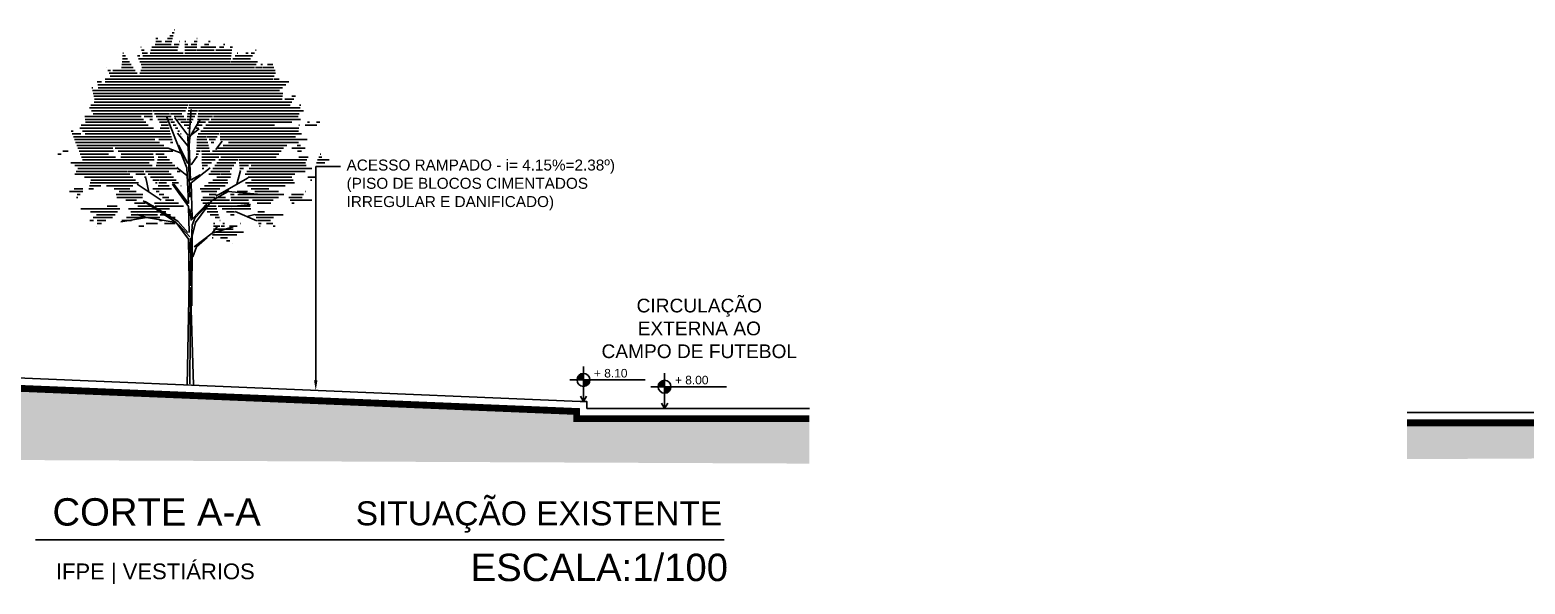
# Model space of a CAD drawing. Header units: metres. Extents: x 2304 to 3408, y 318 to 588.
# Drawn here: x 2644.83 to 2666.67, y 344.9 to 352.99 of the extents above; entities that cross this region are included whole.
import ezdxf
from ezdxf import colors
from ezdxf.entities.mleader import LeaderData, LeaderLine
from ezdxf.math import Vec2, Vec3

# ---------------------------------------------------------------- set-up
doc = ezdxf.new("R2010")
doc.units = ezdxf.units.M
doc.header["$LTSCALE"] = 5.5
doc.header["$MEASUREMENT"] = 0
for name, color, linetype in [('COTA DE NÍVEL', 7, 'Continuous'), ('HACHURA', 251, 'Continuous'), ('Layout-int', 1, 'Continuous'), ('PENA 0.05', 8, 'Continuous'), ('PENA 0.2', 2, 'Continuous'), ('PENA 01', 1, 'Continuous'), ('PENA 02', 2, 'Continuous'), ('PENA 06', 6, 'Continuous'), ('TXT ESPECIFICAÇÃO', 7, 'Continuous'), ('TXT ESPECIFICAÇÕES', 7, 'Continuous')]:
    doc.layers.add(name, color=color, linetype=linetype)
doc.layers.add('texto', color=3, linetype='Continuous', lineweight=25)
doc.styles.add('GRAF', font='GRAF.SHX')
doc.styles.add('Luana', font='arial.ttf')
doc.styles.get("Standard").update_dxf_attribs({"font": 'arial.ttf'})

# ---------------------------------------------------------------- blocks, each defined once
blk = doc.blocks.new('Arv017')
for points in [[(-14, 5371), (26, 5934)], [(-349, 4324), (-28, 3908), (-68, 4673), (-497, 5773)], [(-41, 5384), (-322, 5760)], [(-41, 5277), (227, 5719)], [(-14, 5357), (200, 5518)], [(-28, 5129), (-269, 5424)], [(-1, 4042), (-41, 5371)], [(13, 4405), (-14, 5156), (-1, 5330)], [(563, 5075), (697, 5250)], [(-188, 4995), (-470, 5102)], [(-41, 4767), (-242, 5169)], [(26, 4740), (160, 4928)], [(-68, 4512), (-282, 4686)], [(53, 3586), (26, 4351), (442, 4673)], [(1019, 4324), (1099, 4619)], [(-618, 3975), (-1141, 4324)], [(-886, 4150), (-953, 4458)], [(-14, 3278), (-28, 3841), (-376, 4324)], [(26, 4418), (227, 4526)], [(643, 4109), (1260, 4458)], [(-1007, 3962), (-296, 3492), (-939, 3599)], [(-41, 3278), (-256, 3519), (-966, 3948)], [(402, 3935), (26, 3546), (-1, 3788)], [(40, 1694), (53, 3197), (120, 3492), (469, 3962), (831, 4163), (1461, 4109)], [(563, 4069), (845, 4203)], [(-1489, 3506), (-939, 3599), (-1141, 3667)], [(13, 2580), (53, 3439), (107, 3586), (375, 3868)], [(898, 3841), (1314, 3881)], [(979, 3734), (1448, 3533)], [(1233, 3626), (1408, 3667)], [(-54, -23), (-14, 2217), (-28, 3130), (-296, 3492)], [(-1, 3184), (-242, 3452)], [(93, 2969), (482, 3264)], [(603, 3425), (482, 3264), (938, 3398)], [(2, 2837), (18, 3158)], [(66, 2754), (147, 2969), (375, 3170)], [(7, 2123), (13, 2568)], [(-1, 3), (13, 2083), (80, -23)]]:
    blk.add_lwpolyline(points)
at = {"layer": 'Layout-int', "color": 0}
for points in [[(-738, 7470), (-694, 7470)], [(-482, 7470), (-373, 7470)], [(-431, 7533), (-357, 7533)], [(-380, 7595), (-341, 7595)], [(-329, 7658), (-324, 7658)], [(154, 7470), (160, 7470)], [(-1451, 7158), (-1433, 7158)], [(-1059, 7283), (-1053, 7283)], [(-1045, 7221), (-986, 7221)], [(-1031, 7158), (-919, 7158)], [(-859, 7158), (-141, 7158)], [(-840, 7221), (-266, 7221)], [(-821, 7283), (-252, 7283)], [(-752, 7345), (-405, 7345)], [(-738, 7408), (-613, 7408)], [(-533, 7408), (-389, 7408)], [(-336, 7345), (-234, 7345)], [(-220, 7408), (-216, 7408)], [(-108, 7408), (-88, 7408)], [(-108, 7345), (-44, 7345)], [(-108, 7283), (151, 7283)], [(-108, 7221), (147, 7221)], [(-108, 7158), (903, 7158)], [(29, 7345), (154, 7345)], [(91, 7408), (157, 7408)], [(162, 7221), (528, 7221)], [(241, 7283), (560, 7283)], [(321, 7345), (412, 7345)], [(401, 7408), (438, 7408)], [(560, 7221), (912, 7221)], [(644, 7283), (735, 7283)], [(727, 7345), (761, 7345)], [(872, 7283), (922, 7283)], [(1024, 7158), (1036, 7158)], [(1210, 7158), (1262, 7158)], [(1324, 7158), (1396, 7158)], [(1423, 7221), (1438, 7221)], [(-1798, 6846), (-1797, 6846)], [(-1475, 6846), (-1225, 6846)], [(-1470, 6908), (-1267, 6908)], [(-1465, 6971), (-1308, 6971)], [(-1460, 7033), (-1350, 7033)], [(-1456, 7096), (-1391, 7096)], [(-1134, 7096), (-1082, 7096)], [(-1108, 7033), (884, 7033)], [(-1081, 6971), (874, 6971)], [(-1054, 6908), (1432, 6908)], [(-1038, 6846), (1401, 6846)], [(-1017, 7096), (893, 7096)], [(884, 6971), (1463, 6971)], [(931, 7033), (1313, 7033)], [(978, 7096), (1355, 7096)], [(1418, 6846), (1569, 6846)], [(1534, 6908), (1569, 6908)], [(1588, 6846), (1820, 6846)], [(1681, 6908), (1794, 6908)], [(-2003, 6534), (-1911, 6534)], [(-1993, 6471), (2074, 6471)], [(-1835, 6596), (1799, 6596)], [(-1829, 6534), (2140, 6534)], [(-1773, 6784), (-1717, 6784)], [(-1748, 6721), (-1142, 6721)], [(-1723, 6659), (1827, 6659)], [(-1667, 6784), (-1184, 6784)], [(-1080, 6721), (1856, 6721)], [(-1059, 6784), (1846, 6784)], [(1821, 6596), (1931, 6596)], [(-2118, 6409), (-2101, 6409)], [(-2104, 6346), (1942, 6346)], [(-2091, 6284), (2009, 6284)], [(-2077, 6222), (2005, 6222)], [(-2064, 6159), (2000, 6159)], [(-1982, 6409), (2008, 6409)], [(2054, 6159), (2250, 6159)], [(2204, 6222), (2289, 6222)], [(-2168, 5972), (-67, 5972)], [(-2145, 6034), (-40, 6034)], [(-2129, 5909), (-817, 5909)], [(-2090, 5847), (-814, 5847)], [(-2068, 6097), (2210, 6097)], [(-797, 5909), (-94, 5909)], [(-762, 5847), (-443, 5847)], [(-415, 5847), (-174, 5847)], [(-47, 5847), (137, 5847)], [(-39, 5909), (168, 5909)], [(-30, 5972), (199, 5972)], [(-22, 6034), (2170, 6034)], [(183, 5847), (2367, 5847)], [(191, 5909), (2463, 5909)], [(200, 5972), (2390, 5972)], [(2371, 6034), (2399, 6034)], [(-2380, 5535), (-785, 5535)], [(-2354, 5597), (-904, 5597)], [(-2273, 5785), (-1055, 5785)], [(-2265, 5722), (-1005, 5722)], [(-2257, 5660), (-954, 5660)], [(-989, 5785), (-810, 5785)], [(-864, 5722), (-807, 5722)], [(-726, 5785), (-406, 5785)], [(-691, 5722), (-497, 5722)], [(-656, 5660), (-481, 5660)], [(-643, 5535), (-448, 5535)], [(-620, 5597), (-464, 5597)], [(-467, 5722), (-369, 5722)], [(-414, 5660), (-333, 5660)], [(-362, 5597), (-296, 5597)], [(-341, 5785), (-131, 5785)], [(-309, 5535), (-260, 5535)], [(-268, 5722), (-88, 5722)], [(-194, 5660), (43, 5660)], [(-120, 5597), (12, 5597)], [(-64, 5722), (74, 5722)], [(-55, 5785), (105, 5785)], [(-47, 5535), (-19, 5535)], [(140, 5535), (187, 5535)], [(148, 5597), (264, 5597)], [(157, 5660), (341, 5660)], [(166, 5722), (418, 5722)], [(174, 5785), (494, 5785)], [(293, 5535), (2359, 5535)], [(349, 5597), (1832, 5597)], [(404, 5660), (2206, 5660)], [(459, 5722), (2392, 5722)], [(514, 5785), (2347, 5785)], [(2359, 5597), (2373, 5597)], [(2496, 5597), (2748, 5597)], [(2543, 5660), (2588, 5660)], [(2739, 5660), (2810, 5660)], [(-2568, 5472), (-2525, 5472)], [(-2544, 5410), (-2356, 5410)], [(-2519, 5347), (-399, 5347)], [(-2494, 5285), (-756, 5285)], [(-2470, 5223), (-659, 5223)], [(-2321, 5472), (-432, 5472)], [(-2263, 5410), (-415, 5410)], [(-673, 5285), (-383, 5285)], [(-417, 5223), (-366, 5223)], [(-256, 5472), (-223, 5472)], [(-204, 5410), (-187, 5410)], [(-151, 5347), (-150, 5347)], [(152, 5223), (387, 5223)], [(155, 5285), (370, 5285)], [(159, 5347), (354, 5347)], [(183, 5410), (632, 5410)], [(238, 5472), (2352, 5472)], [(366, 5347), (594, 5347)], [(415, 5285), (557, 5285)], [(464, 5223), (520, 5223)], [(657, 5410), (2415, 5410)], [(657, 5347), (2289, 5347)], [(657, 5285), (2538, 5285)], [(834, 5223), (2352, 5223)], [(-2858, 4973), (-2784, 4973)], [(-2747, 5035), (-2632, 5035)], [(-2445, 5160), (-1688, 5160)], [(-2420, 5098), (-1669, 5098)], [(-2396, 5035), (-1649, 5035)], [(-2371, 4973), (-1758, 4973)], [(-2346, 4910), (-1605, 4910)], [(-1681, 5160), (-563, 5160)], [(-1614, 5098), (-466, 5098)], [(-1548, 5035), (-805, 5035)], [(-1492, 4910), (-782, 4910)], [(-1482, 4973), (-794, 4973)], [(-805, 5035), (-370, 5035)], [(-735, 4973), (-556, 4973)], [(-688, 4910), (-497, 4910)], [(136, 4910), (158, 4910)], [(139, 4973), (190, 4973)], [(143, 5035), (221, 5035)], [(146, 5098), (252, 5098)], [(149, 5160), (403, 5160)], [(255, 5098), (419, 5098)], [(256, 5035), (435, 5035)], [(258, 4973), (712, 4973)], [(260, 4910), (630, 4910)], [(491, 5035), (1976, 5035)], [(605, 5098), (2029, 5098)], [(674, 4910), (1870, 4910)], [(718, 4973), (1923, 4973)], [(720, 5160), (2096, 5160)], [(2208, 5098), (2492, 5098)], [(2322, 5160), (2394, 5160)], [(2333, 5035), (2418, 5035)], [(2357, 4910), (2561, 4910)], [(2793, 4910), (2855, 4910)], [(2820, 4973), (2836, 4973)], [(-2574, 4786), (-882, 4786)], [(-2486, 4723), (-811, 4723)], [(-2486, 4536), (-1299, 4536)], [(-2460, 4598), (-1361, 4598)], [(-2422, 4661), (-1016, 4661)], [(-2321, 4848), (-770, 4848)], [(-1346, 4598), (-992, 4598)], [(-1165, 4536), (-969, 4536)], [(-1010, 4661), (-739, 4661)], [(-957, 4598), (-456, 4598)], [(-904, 4536), (-403, 4536)], [(-738, 4661), (-264, 4661)], [(-725, 4723), (-323, 4723)], [(-713, 4786), (-381, 4786)], [(-700, 4848), (-439, 4848)], [(-276, 4598), (-206, 4598)], [(262, 4848), (549, 4848)], [(263, 4786), (467, 4786)], [(265, 4723), (386, 4723)], [(267, 4661), (304, 4661)], [(414, 4536), (662, 4536)], [(458, 4598), (863, 4598)], [(501, 4661), (908, 4661)], [(544, 4723), (952, 4723)], [(588, 4786), (996, 4786)], [(631, 4848), (1040, 4848)], [(679, 4536), (897, 4536)], [(1062, 4848), (2531, 4848)], [(1068, 4786), (2502, 4786)], [(1075, 4723), (1267, 4723)], [(1081, 4661), (1158, 4661)], [(1196, 4536), (2271, 4536)], [(1236, 4598), (2496, 4598)], [(1281, 4661), (2639, 4661)], [(1326, 4723), (2515, 4723)], [(2738, 4786), (2924, 4786)], [(2765, 4848), (3018, 4848)], [(-2502, 4224), (-2311, 4224)], [(-2275, 4473), (-1236, 4473)], [(-2188, 4224), (-2083, 4224)], [(-2171, 4286), (-1927, 4286)], [(-2155, 4348), (-1112, 4348)], [(-2139, 4411), (-1174, 4411)], [(-1801, 4286), (-1233, 4286)], [(-1639, 4224), (-1297, 4224)], [(-983, 4473), (-945, 4473)], [(-851, 4473), (-350, 4473)], [(-798, 4411), (-667, 4411)], [(-798, 4224), (-394, 4224)], [(-745, 4348), (-709, 4348)], [(-684, 4286), (-448, 4286)], [(-668, 4348), (-502, 4348)], [(-653, 4411), (-297, 4411)], [(-382, 4348), (-243, 4348)], [(-195, 4286), (-190, 4286)], [(223, 4224), (651, 4224)], [(314, 4286), (764, 4286)], [(405, 4348), (819, 4348)], [(497, 4411), (814, 4411)], [(588, 4473), (882, 4473)], [(1206, 4348), (2267, 4348)], [(1246, 4286), (2065, 4286)], [(1265, 4473), (2205, 4473)], [(1326, 4224), (1713, 4224)], [(1334, 4411), (2236, 4411)], [(2556, 4473), (2728, 4473)], [(2609, 4411), (2641, 4411)], [(-2606, 4161), (-2317, 4161)], [(-2448, 4036), (-2425, 4036)], [(-2434, 4099), (-2371, 4099)], [(-1594, 4099), (-1019, 4099)], [(-1577, 4036), (-1024, 4036)], [(-1532, 4161), (-1158, 4161)], [(-1386, 3974), (-1150, 3974)], [(-1194, 3911), (-963, 3911)], [(-767, 3911), (-244, 3911)], [(-729, 4161), (-663, 4161)], [(-661, 4099), (-559, 4099)], [(-592, 4036), (-454, 4036)], [(-523, 3974), (-349, 3974)], [(248, 3974), (862, 3974)], [(251, 4161), (583, 4161)], [(279, 4036), (551, 4036)], [(279, 3911), (1284, 3911)], [(421, 4099), (567, 4099)], [(572, 4036), (775, 4036)], [(878, 4099), (961, 4099)], [(886, 4036), (1248, 4036)], [(895, 3974), (1266, 3974)], [(1024, 4161), (1250, 4161)], [(1042, 4099), (2033, 4099)], [(1257, 4036), (1917, 4036)], [(1358, 3974), (1801, 3974)], [(1406, 4161), (1915, 4161)], [(1458, 3911), (1753, 3911)], [(2142, 4036), (2434, 4036)], [(2173, 3974), (2643, 3974)], [(2197, 4099), (2457, 4099)], [(2204, 3911), (2257, 3911)], [(2499, 4161), (2506, 4161)], [(-2358, 3787), (-1511, 3787)], [(-2147, 3724), (-1565, 3724)], [(-2091, 3599), (-1718, 3599)], [(-2020, 3662), (-1618, 3662)], [(-1788, 3849), (-1572, 3849)], [(-1717, 3599), (-1672, 3599)], [(-1370, 3599), (-648, 3599)], [(-1328, 3787), (-441, 3787)], [(-1273, 3724), (-522, 3724)], [(-1266, 3662), (-697, 3662)], [(-1124, 3849), (-775, 3849)], [(-753, 3849), (-139, 3849)], [(-645, 3662), (-419, 3662)], [(-420, 3599), (-316, 3599)], [(311, 3849), (572, 3849)], [(342, 3787), (588, 3787)], [(373, 3724), (605, 3724)], [(441, 3662), (622, 3662)], [(545, 3599), (639, 3599)], [(610, 3849), (1302, 3849)], [(700, 3787), (978, 3787)], [(791, 3724), (969, 3724)], [(881, 3662), (959, 3662)], [(991, 3787), (1320, 3787)], [(1412, 3662), (2021, 3662)], [(1436, 3599), (1807, 3599)], [(1471, 3724), (1615, 3724)], [(-2162, 3537), (-2086, 3537)], [(-2013, 3412), (-2012, 3412)], [(-2007, 3474), (-1914, 3474)], [(-2002, 3537), (-1816, 3537)], [(-1474, 3537), (-1259, 3537)], [(-1104, 3412), (-992, 3412)], [(-941, 3474), (-702, 3474)], [(-659, 3537), (-600, 3537)], [(-551, 3474), (-318, 3474)], [(502, 3287), (1161, 3287)], [(509, 3474), (540, 3474)], [(509, 3412), (647, 3412)], [(509, 3349), (936, 3349)], [(650, 3537), (655, 3537)], [(678, 3412), (751, 3412)], [(716, 3474), (751, 3474)], [(855, 3412), (1021, 3412)], [(1095, 3474), (1106, 3474)], [(1461, 3537), (1744, 3537)], [(1485, 3474), (1541, 3474)], [(1510, 3412), (1520, 3412)], [(1658, 3474), (1794, 3474)], [(1802, 3412), (1843, 3412)], [(485, 3162), (505, 3162)], [(493, 3225), (1020, 3225)], [(663, 3162), (812, 3162)], [(793, 3100), (868, 3100)], [(922, 3037), (924, 3037)]]:
    blk.add_lwpolyline(points, dxfattribs=at)
blk = doc.blocks.new('NIV02')
h = blk.add_hatch(color=256)
h.paths.add_polyline_path([(-43.09, -49.03, 0.414214), (-44.59, -50.53), (-43.09, -50.53)])
h.paths.add_polyline_path([(-43.09, -52.04, 0.414214), (-41.58, -50.53), (-43.09, -50.53)])
for p, q in [((-43.09, -47.38), (-43.09, -55.58)), ((-46.27, -50.53), (-28.68, -50.53))]:
    blk.add_line(p, q)
blk.add_lwpolyline([(-42.36, -54.32), (-43.09, -55.58), (-43.82, -54.32)])
blk.add_circle((-43.09, -50.53), 1.5)
at = {"style": 'GRAF'}
blk.add_attdef('ELEV', (-40.66, -49.96), '', height=1.26, dxfattribs=at)

msp = doc.modelspace()

# ---------------------------------------------------------------- hatches: boundary and pattern name
at = {"layer": 'PENA 01', "ltscale": 1.5}
h = msp.add_hatch(dxfattribs=at)
h.set_pattern_fill('EARTH', color=256, scale=0.75, angle=45, style=0, double=1)
h.set_pattern_definition([(45, (2723.44059, 365.3021), (3e-17, 0.26516504), [0.1875, -0.1875]), (45, (2723.39087, 365.35182), (3e-17, 0.26516504), [0.1875, -0.1875]), (45, (2723.34115, 365.40153), (3e-17, 0.26516504), [0.1875, -0.1875]), (135, (2723.34115, 365.43468), (-0.26516504, 6e-17), [0.1875, -0.1875]), (135, (2723.39087, 365.4844), (-0.26516504, 6e-17), [0.1875, -0.1875]), (135, (2723.44059, 365.53412), (-0.26516504, 6e-17), [0.1875, -0.1875])])
h.paths.add_polyline_path([(2707.249, 347.692), (2703.201, 347.692), (2703.201, 347.652), (2703.161, 347.292), (2702.441, 347.292), (2702.441, 347.652), (2702.401, 347.652), (2702.401, 347.692), (2699.546, 347.692), (2699.546, 348.132), (2679.696, 348.132), (2679.696, 348.102), (2678.005, 348.102), (2674.625, 347.712), (2673.227, 347.712), (2672.027, 347.532), (2671.527, 347.532), (2669.565, 347.252), (2664.946, 347.252), (2664.946, 346.722), (2707.249, 346.942)])
h = msp.add_hatch(dxfattribs=at)
h.set_pattern_fill('EARTH', color=256, scale=0.75, angle=45, style=0, double=1)
h.set_pattern_definition([(45, (2571.2172, 331.6348), (3e-17, 0.26516504), [0.1875, -0.1875]), (45, (2571.16747, 331.68452), (3e-17, 0.26516504), [0.1875, -0.1875]), (45, (2571.11775, 331.73424), (3e-17, 0.26516504), [0.1875, -0.1875]), (135, (2571.11775, 331.76739), (-0.26516504, 6e-17), [0.1875, -0.1875]), (135, (2571.16747, 331.8171), (-0.26516504, 6e-17), [0.1875, -0.1875]), (135, (2571.2172, 331.86682), (-0.26516504, 6e-17), [0.1875, -0.1875])])
h.paths.add_polyline_path([(2644.524, 347.762), (2632.351, 347.762), (2632.351, 347.922), (2630.822, 347.922), (2630.822, 347.962), (2622.977, 347.962), (2622.977, 347.452), (2620.947, 347.452), (2620.947, 347.652), (2620.122, 347.652), (2620.122, 347.612), (2620.082, 347.612), (2620.082, 347.252), (2619.362, 347.252), (2619.362, 347.612), (2619.322, 347.612), (2618.358, 347.652), (2618.358, 346.827), (2656.218, 346.657), (2656.218, 347.312), (2652.819, 347.312), (2652.819, 347.418)])

# ---------------------------------------------------------------- linework, layer by layer
at = {"layer": 'PENA 02', "const_width": 0.1}
for points in [[(2707.249, 347.692), (2703.201, 347.692), (2703.201, 347.652), (2703.161, 347.652), (2703.161, 347.292), (2702.441, 347.292), (2702.441, 347.652), (2702.401, 347.652), (2702.401, 347.692), (2699.546, 347.692), (2699.546, 348.132), (2679.696, 348.132), (2679.696, 348.102), (2678.005, 348.102), (2674.625, 347.712), (2673.227, 347.712), (2672.027, 347.532), (2671.527, 347.532), (2669.565, 347.252), (2664.946, 347.252)], [(2656.218, 347.312), (2652.819, 347.312), (2652.819, 347.418), (2644.524, 347.762), (2632.351, 347.762), (2632.351, 347.922), (2630.822, 347.922), (2630.822, 347.962), (2622.977, 347.962), (2622.977, 347.452), (2620.947, 347.452), (2620.947, 347.652), (2620.122, 347.652), (2620.122, 347.612), (2620.082, 347.612), (2620.082, 347.252), (2619.362, 347.252), (2619.362, 347.612), (2619.322, 347.612), (2619.322, 347.652), (2618.358, 347.652)]]:
    msp.add_lwpolyline(points, dxfattribs=at)
at = {"layer": 'PENA 06'}
msp.add_line((2669.554, 347.402), (2664.946, 347.402), dxfattribs=at)
msp.add_lwpolyline([(2656.218, 347.462), (2652.969, 347.462), (2652.969, 347.562), (2652.869, 347.562), (2644.527, 347.912), (2632.501, 347.912), (2632.501, 348.072), (2630.972, 348.072)], dxfattribs=at)
at = {"layer": 'TXT ESPECIFICAÇÃO', "linetype": 'ByBlock'}
msp.add_line((2644.917, 345.543), (2654.973, 345.543), dxfattribs=at)

# ---------------------------------------------------------------- block references
at = {"layer": 'COTA DE NÍVEL', "ltscale": 0.05}
ref = msp.add_blockref('NIV02', (2655.619, 351.045), dxfattribs=dict(at, xscale=0.06266711229946524, yscale=0.06266711229946524, zscale=0.06266711229946524))
ref.add_attrib('ELEV', '+ 8.10', (2653.071, 347.914), dxfattribs={"layer": '0', "height": 0.125, "style": 'Luana'})
ref = msp.add_blockref('NIV02', (2656.803, 350.945), dxfattribs=dict(at, xscale=0.06266711229946524, yscale=0.06266711229946524, zscale=0.06266711229946524))
ref.add_attrib('ELEV', '+ 8.00', (2654.254, 347.814), dxfattribs={"layer": '0', "height": 0.125, "style": 'Luana'})
at = {"layer": 'HACHURA', "xscale": 0.000675, "yscale": 0.000675, "zscale": 0.000675}
msp.add_blockref('Arv017', (2647.17, 347.818), dxfattribs=at)

# ---------------------------------------------------------------- texts
at = {"layer": 'PENA 0.05', "style": 'Luana'}
msp.add_text('SITUAÇÃO EXISTENTE', height=0.35, dxfattribs=at).set_placement((2649.593, 345.756))
at = {"layer": 'PENA 0.05', "linetype": 'ByBlock', "style": 'Luana'}
msp.add_text('IFPE | VESTIÁRIOS', height=0.23, dxfattribs=at).set_placement((2645.214, 344.969))
at = {"layer": 'PENA 0.2', "style": 'Luana'}
for s, p in [('CORTE A-A', (2645.164, 345.752)), ('ESCALA:1/100', (2651.271, 344.942))]:
    msp.add_text(s, height=0.4, dxfattribs=at).set_placement(p)
at = {"layer": 'texto', "color": 2, "ltscale": 0.05, "insert": (2654.61, 348.629), "char_height": 0.2, "width": 5.00432, "attachment_point": 5, "style": 'Luana'}
msp.add_mtext('CIRCULAÇÃO\\PEXTERNA AO\\PCAMPO DE FUTEBOL', dxfattribs=at)

# ---------------------------------------------------------------- leaders
at = {"layer": 'TXT ESPECIFICAÇÕES', "ltscale": 0.05}
ml = msp.add_multileader_mtext('Standard', dxfattribs=at)
ml.set_content('ACESSO RAMPADO - i= {\\C7;4.15%=2.38º)}\\P(PISO DE BLOCOS CIMENTADOS\\PIRREGULAR E DANIFICADO)', color=256)
ml.set_leader_properties()
ml.build(insert=Vec2(0, 0))
ml.multileader.update_dxf_attribs({"dogleg_length": 0.36, "arrow_head_size": 0.15})
ctx = ml.context
ctx.base_point, ctx.char_height, ctx.arrow_head_size, ctx.landing_gap_size, ctx.plane_origin = Vec3(2649.369, 350.992), 0.16, 0.15, 0.09, Vec3(2646.953, 348.447)
notes = []
notes.append((ctx, [(0, (1, 1, 0), (2649.009, 350.992), (1, 0), 0.36, [(0, [(2649.009, 347.724)], 0, [])])]))
ctx.mtext.insert, ctx.mtext.flow_direction = Vec3(2649.459, 351.095), 5
for ctx, leaders in notes:
    for number, flags, end, landing, length, lines in leaders:
        leader = LeaderData()
        leader.index, (leader.has_last_leader_line, leader.has_dogleg_vector, leader.attachment_direction) = number, flags
        leader.last_leader_point, leader.dogleg_vector, leader.dogleg_length = Vec3(end), Vec3(landing), length
        for number, points, colour, breaks in lines:
            line = LeaderLine()
            line.index, line.vertices, line.color, line.breaks = number, Vec3.list(points), colors.encode_raw_color(colour), breaks
            leader.lines.append(line)
        ctx.leaders.append(leader)

doc.saveas('drawing.dxf')
